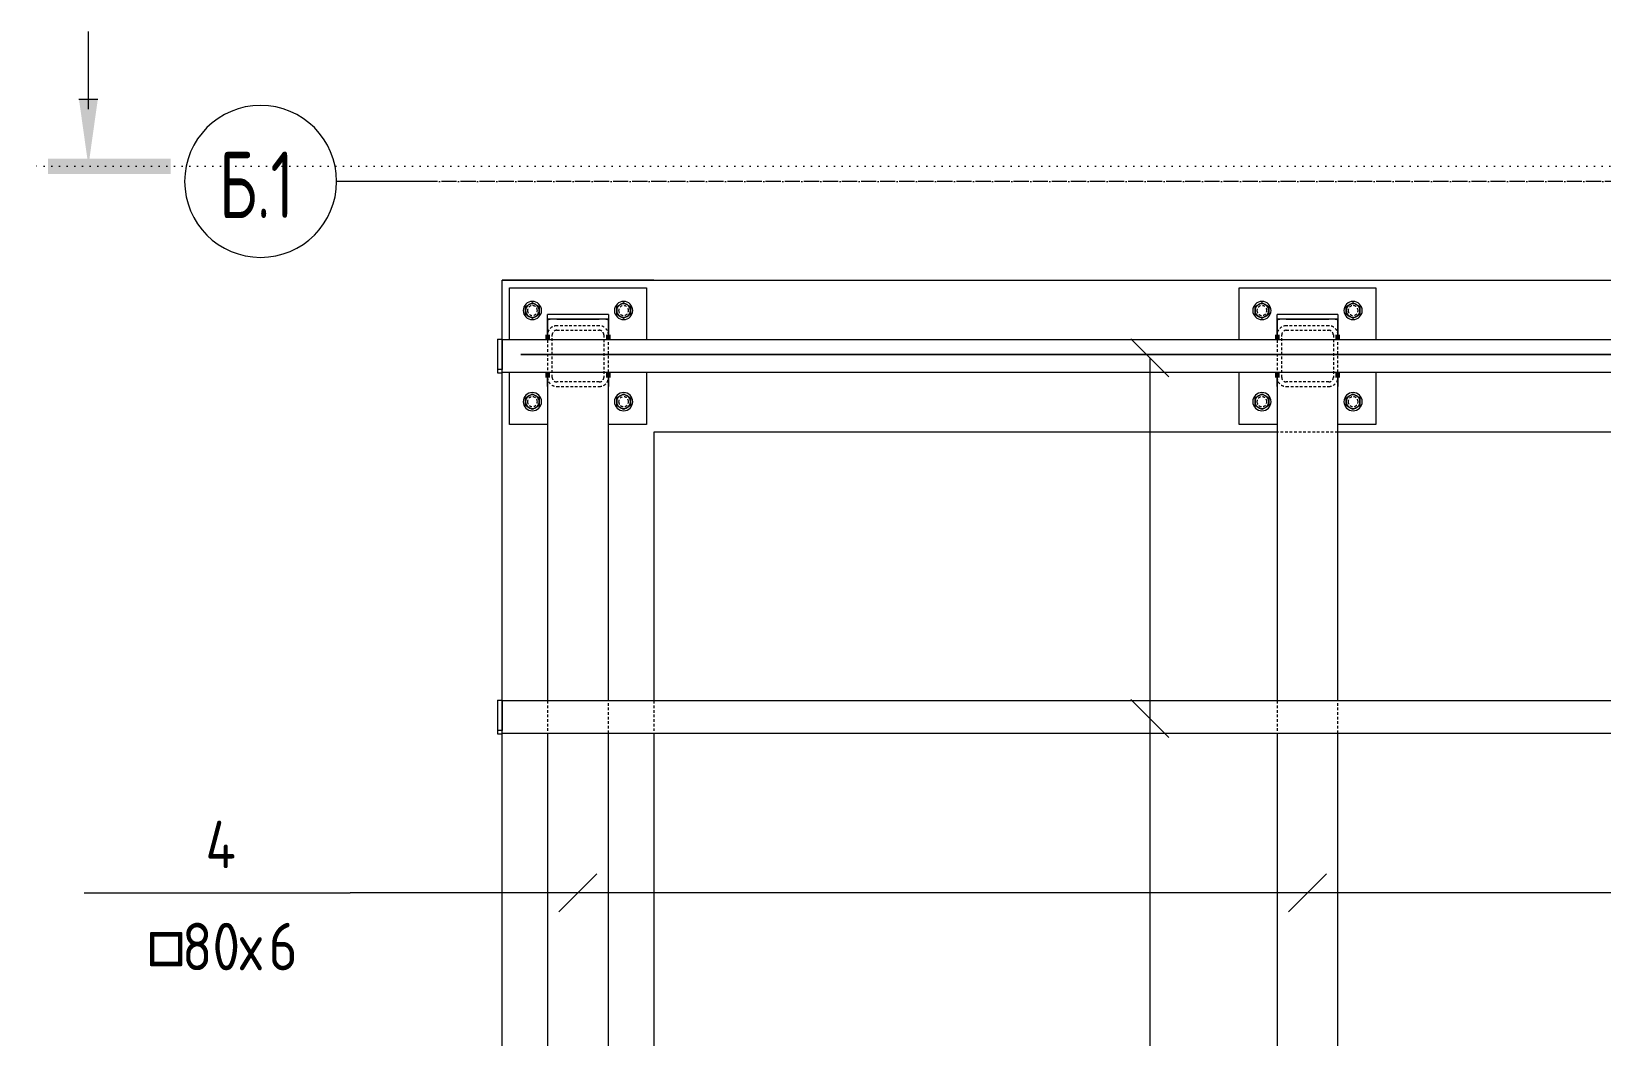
# Model space of a CAD drawing. Header units: millimetres. Extents: x 37710 to 88439, y -33428 to 33849.
# Drawn here: x 47053 to 49119, y 32269 to 33592 of the extents above; entities that cross this region are included whole.
import ezdxf

# ---------------------------------------------------------------- set-up
doc = ezdxf.new("R2010")
doc.units = ezdxf.units.MM
for name, pattern in [('01 Штриховая _4 мм_', [6, 3.5, -2.5]), ('02 Штрихпунктирная _20 мм_', [25, 20, -2.5, 0, -2.5]), ('04 Пунктир 10мм', [10, 0, -10])]:
    doc.linetypes.add(name, pattern=pattern)
for name, color, linetype, lineweight in [('AA_Dim', 7, 'Continuous', 9), ('AA_Dim-25', 7, 'Continuous', 9), ('AA_Razrez', 7, 'Continuous', 9), ('AA_Vinoska', 7, 'Continuous', 9), ('AF_Balki', 7, 'Continuous', 20), ('AF_Stena', 7, 'Continuous', 60), ('AF_Stena_Опалубка', 253, 'Continuous', 20), ('KR_Colonna_KG', 7, 'Continuous', 20), ('KR_Detal', 7, 'Continuous', 20), ('KR_Fundament', 7, 'Continuous', 20), ('Оси', 7, 'Continuous', 9)]:
    doc.layers.add(name, color=color, linetype=linetype, lineweight=lineweight)
doc.styles.add('ISOCPEUR', font='isocpeur.ttf', dxfattribs={"width": 0.7, "height": 87.5})
doc.styles.add('ISOCPEUR_1', font='isocpeur.ttf', dxfattribs={"width": 0.9, "height": 62.5})
doc.styles.add('ISOCPEUR_2', font='isocpeur.ttf', dxfattribs={"width": 0.85, "height": 62.5})
doc.styles.add('ISOCPEUR_3', font='isocpeur.ttf', dxfattribs={"width": 0.85, "height": 62.5})
doc.dimstyles.new('05_Округл_5мм__прозр_', dxfattribs={"dimscale": 304.8, "dimtxt": 62.248823, "dimasz": 0.139436, "dimexe": 0.123031, "dimexo": 0.082021, "dimgap": 0.008202, "dimtad": 1, "dimdec": 0, "dimrnd": 5, "dimdsep": 46, "dimtxsty": 'ISOCPEUR_1', "dimblk1": 'OBLIQUE', "dimblk2": 'OBLIQUE', "dimsah": 1, "dimcen": 0.09, "dimdle": 0.123031, "dimazin": 0, "dimtfac": 1, "dimtdec": 4, "dimtix": 1, "dimtmove": 0, "dimatfit": 3, "dimfxl": 1, "dimtvp": 1, "dimtolj": 1, "dimtzin": 0, "dimlwd": 18, "dimlwe": 18, "dimarcsym": 2})

# ---------------------------------------------------------------- blocks, each defined once
blk = doc.blocks.new('354_Прокат Лист _НесКаркас_РабПлоск_ - 354_Прокат Лист _НесКаркас_РабПлоск_-V8-Покрытие_КМ')
at = {"layer": 'AF_Balki'}
for p, q in [((-40, 21.1), (-40, 90)), ((-40, 90), (140, 90)), ((140, 90), (140, 21.1)), ((-40, -90), (-40, -21.2)), ((140, -21.2), (140, -90)), ((10, -90), (-40, -90)), ((140, -90), (90, -90))]:
    blk.add_line(p, q, dxfattribs=at)
blk = doc.blocks.new('354_Анкер клиновой _СоедНесК_РабПлоск_ - M12x120_20-3789180-Покрытие_КМ')
at = {"layer": 'KR_Detal'}
for start, end in [(120, 180), (90, 120), (60, 90), (360, 60), (180, 240), (240, 270), (270, 300), (300, 360)]:
    blk.add_arc((0, 0), 9, start, end, dxfattribs=at)
for points in [[(-9, 5.2), (-8.3, 5.6), (-6.8, 6.5), (-5.3, 7.3), (-4.5, 7.8)], [(-9, 0), (-9, 0.9), (-9, 2.7), (-9, 4.4), (-9, 5.2)], [(-4.5, 7.8), (-3.7, 8.2), (-2.2, 9.1), (-0.7, 10), (0, 10.4)], [(0, 10.4), (0.7, 10), (2.2, 9.1), (3.7, 8.2), (4.5, 7.8)], [(4.5, 7.8), (5.3, 7.3), (6.8, 6.5), (8.3, 5.6), (9, 5.2)], [(9, 5.2), (9, 4.4), (9, 2.7), (9, 0.9), (9, 0)], [(-9, -5.2), (-9, -4.4), (-9, -2.7), (-9, -0.9), (-9, 0)], [(-4.5, -7.8), (-5.3, -7.3), (-6.8, -6.5), (-8.3, -5.6), (-9, -5.2)], [(0, -10.4), (-0.7, -10), (-2.2, -9.1), (-3.7, -8.2), (-4.5, -7.8)], [(4.5, -7.8), (3.7, -8.2), (2.2, -9.1), (0.7, -10), (0, -10.4)], [(9, -5.2), (8.3, -5.6), (6.8, -6.5), (5.3, -7.3), (4.5, -7.8)], [(9, 0), (9, -0.9), (9, -2.7), (9, -4.4), (9, -5.2)]]:
    blk.add_open_spline(points, degree=3, dxfattribs=at)
blk = doc.blocks.new('354_Прокат Лист _НесКаркас_РабПлоск_ - 354_Прокат Лист _НесКаркас_РабПлоск_-V9-Покрытие_КМ')
at = {"layer": 'AF_Balki'}
for p, q in [((-40, 21.1), (-40, 90)), ((-40, 90), (140, 90)), ((140, 90), (140, 21.1)), ((-40, -90), (-40, -21.2)), ((140, -21.2), (140, -90)), ((10, -90), (-40, -90)), ((140, -90), (90, -90))]:
    blk.add_line(p, q, dxfattribs=at)
blk = doc.blocks.new('354_Прокат Лист _НесКаркас_РабПлоск_ - 354_Прокат Лист _НесКаркас_РабПлоск_-3830724-Покрытие_КМ')
at = {"layer": 'AF_Balki'}
for p, q in [((10, 21.2), (10, 40)), ((90, 40), (90, 21.2)), ((10, -40), (10, -21.1)), ((90, -21.1), (90, -40))]:
    blk.add_line(p, q, dxfattribs=at)
blk = doc.blocks.new('354_Прокат Лист _НесКаркас_РабПлоск_ - 354_Прокат Лист _НесКаркас_РабПлоск_-V10-Покрытие_КМ')
at = {"layer": 'AF_Balki'}
for p, q in [((10, 21.2), (10, 40)), ((90, 40), (90, 21.2)), ((10, -40), (10, -21.1)), ((90, -21.1), (90, -40))]:
    blk.add_line(p, q, dxfattribs=at)
blk = doc.blocks.new('354_Прокат Лист _НесКаркас_РабПлоск_ - 354_Прокат Лист _НесКаркас_РабПлоск_-V18-Покрытие_КМ')
at = {"layer": 'AF_Balki'}
for p, q in [((38474.1, 31762.1), (38480.1, 31762.1)), ((38474.1, 31762.1), (38474.1, 31722.3)), ((38480.1, 31762.1), (38480.1, 31722.3)), ((38480.1, 31722.3), (38474.1, 31722.3)), ((38474.1, 31722.3), (38474.1, 31717.9)), ((38474.1, 31717.9), (38480.1, 31717.9)), ((38480.1, 31717.9), (38480.1, 31722.3))]:
    blk.add_line(p, q, dxfattribs=at)
blk = doc.blocks.new('354_Прокат Лист _НесКаркас_РабПлоск_ - 354_Прокат Лист _НесКаркас_РабПлоск_-V20-Покрытие_КМ')
at = {"layer": 'AF_Balki'}
for p, q in [((42500.1, 33213.7), (42500.1, 33219.7)), ((42580.1, 33219.7), (42500.1, 33219.7)), ((42500.1, 33205), (42500.1, 33213.7)), ((42580.1, 33213.7), (42500.1, 33213.7)), ((42580.1, 33219.7), (42580.1, 33213.7)), ((42580.1, 33213.7), (42580.1, 33205))]:
    blk.add_line(p, q, dxfattribs=at)
blk = doc.blocks.new('354_Шайба_ГОСТ 11371-78_СоедНесК_РабПлоск_ - Шайба_ГОСТ 11371-78-V22-Покрытие_КМ')
at = {"layer": 'KR_Detal'}
for start, end in [(0, 180), (180, 0)]:
    blk.add_arc((0, 0), 12, start, end, dxfattribs=at)
at = {"layer": 'KR_Detal', "linetype": '01 Штриховая _4 мм_', "lineweight": 9}
for start, end in [(0, 180), (180, 360)]:
    blk.add_arc((0, 0), 6.5, start, end, dxfattribs=at)
blk = doc.blocks.new('253_Профиль гнутый сварной квадратный _НесКаркас_Балка_ - 80х6-3860701-Покрытие_КМ')
at = {"layer": 'AF_Balki'}
for p, q in [((39500.1, 33212.4), (39500.1, 33186.1)), ((39512.1, 33213.7), (39568.1, 33213.7)), ((39580.1, 33186.1), (39580.1, 33212.4)), ((39500.1, 33143.8), (39500.1, 32711.1)), ((39580.1, 32711.1), (39580.1, 33143.8)), ((39500.1, 32668.8), (39500.1, 32236.1)), ((39580.1, 32236.1), (39580.1, 32668.8)), ((39500.1, 32193.8), (39500.1, 31761.1)), ((39580.1, 31761.1), (39580.1, 32193.8)), ((39500.1, 31718.8), (39500.1, 31595)), ((39580.1, 31595), (39580.1, 31718.8))]:
    blk.add_line(p, q, dxfattribs=at)
at = {"layer": 'AF_Balki', "linetype": '01 Штриховая _4 мм_', "lineweight": 9}
for p, q in [((39500.1, 33186.1), (39500.1, 33143.9)), ((39580.1, 33143.9), (39580.1, 33186.1)), ((39500.1, 32711.1), (39500.1, 32668.9)), ((39580.1, 32668.9), (39580.1, 32711.1)), ((39500.1, 32236.1), (39500.1, 32193.9)), ((39580.1, 32193.9), (39580.1, 32236.1)), ((39500.1, 31761.1), (39500.1, 31718.9)), ((39580.1, 31718.9), (39580.1, 31761.1)), ((39500.1, 31595), (39500.1, 31448.1)), ((39580.1, 31448.1), (39580.1, 31595)), ((39568.1, 31449.4), (39512.1, 31449.4)), ((39500.1, 31448.1), (39500.1, 31441.9)), ((39506.1, 31441.9), (39506.1, 31448.1)), ((39512.1, 31448.7), (39568.1, 31448.7)), ((39568.1, 31441.3), (39512.1, 31441.3)), ((39512.1, 31440.6), (39568.1, 31440.6)), ((39574.1, 31448.1), (39574.1, 31441.9)), ((39580.1, 31441.9), (39580.1, 31448.1))]:
    blk.add_line(p, q, dxfattribs=at)
at = {"layer": 'AF_Balki'}
for centre, start_param, end_param in [((39512.1, 33212.4), 1.570796, 3.141593), ((39568.1, 33212.4), 0, 1.570796)]:
    blk.add_ellipse(centre, major_axis=(12, 0), ratio=0.109231, start_param=start_param, end_param=end_param, dxfattribs=at)
at = {"layer": 'AF_Balki', "linetype": '01 Штриховая _4 мм_', "lineweight": 9}
for centre, major_axis, start_param, end_param in [((39512.1, 31448.1), (12, 0), 1.570796, 3.141593), ((39568.1, 31448.1), (12, 0), 0, 1.570796), ((39512.1, 31441.9), (12, 0), 3.141593, 4.712389), ((39512.1, 31448.1), (6, 0), 1.570796, 3.141593), ((39512.1, 31441.9), (-6, 0), 0, 1.570796), ((39568.1, 31448.1), (6, 0), 0, 1.570796), ((39568.1, 31441.9), (-12, 0), 1.570796, 3.141593), ((39568.1, 31441.9), (6, 0), 4.712389, 6.283185)]:
    blk.add_ellipse(centre, major_axis=major_axis, ratio=0.109231, start_param=start_param, end_param=end_param, dxfattribs=at)
blk = doc.blocks.new('253_Профиль гнутый сварной квадратный _НесКаркас_Балка_ - 80х6-3860702-Покрытие_КМ')
at = {"layer": 'AF_Balki'}
for p, q in [((38540.1, 33212.4), (38540.1, 33186.1)), ((38552.1, 33213.7), (38608.1, 33213.7)), ((38620.1, 33186.1), (38620.1, 33212.4)), ((38540.1, 33143.8), (38540.1, 32711.1)), ((38620.1, 32711.1), (38620.1, 33143.8)), ((38540.1, 32668.8), (38540.1, 32236.1)), ((38620.1, 32236.1), (38620.1, 32668.8)), ((38540.1, 32193.8), (38540.1, 31761.1)), ((38620.1, 31761.1), (38620.1, 32193.8)), ((38540.1, 31718.8), (38540.1, 31595)), ((38620.1, 31595), (38620.1, 31718.8))]:
    blk.add_line(p, q, dxfattribs=at)
at = {"layer": 'AF_Balki', "linetype": '01 Штриховая _4 мм_', "lineweight": 9}
for p, q in [((38540.1, 33186.1), (38540.1, 33143.9)), ((38620.1, 33143.9), (38620.1, 33186.1)), ((38540.1, 32711.1), (38540.1, 32668.9)), ((38620.1, 32668.9), (38620.1, 32711.1)), ((38540.1, 32236.1), (38540.1, 32193.9)), ((38620.1, 32193.9), (38620.1, 32236.1)), ((38540.1, 31761.1), (38540.1, 31718.9)), ((38620.1, 31718.9), (38620.1, 31761.1)), ((38540.1, 31595), (38540.1, 31448.1)), ((38620.1, 31448.1), (38620.1, 31595)), ((38608.1, 31449.4), (38552.1, 31449.4)), ((38540.1, 31448.1), (38540.1, 31441.9)), ((38546.1, 31441.9), (38546.1, 31448.1)), ((38552.1, 31448.7), (38608.1, 31448.7)), ((38608.1, 31441.3), (38552.1, 31441.3)), ((38552.1, 31440.6), (38608.1, 31440.6)), ((38614.1, 31448.1), (38614.1, 31441.9)), ((38620.1, 31441.9), (38620.1, 31448.1))]:
    blk.add_line(p, q, dxfattribs=at)
at = {"layer": 'AF_Balki'}
for centre, start_param, end_param in [((38552.1, 33212.4), 1.570796, 3.141593), ((38608.1, 33212.4), 0, 1.570796)]:
    blk.add_ellipse(centre, major_axis=(12, 0), ratio=0.109231, start_param=start_param, end_param=end_param, dxfattribs=at)
at = {"layer": 'AF_Balki', "linetype": '01 Штриховая _4 мм_', "lineweight": 9}
for centre, major_axis, start_param, end_param in [((38552.1, 31448.1), (12, 0), 1.570796, 3.141593), ((38608.1, 31448.1), (12, 0), 0, 1.570796), ((38552.1, 31441.9), (12, 0), 3.141593, 4.712389), ((38552.1, 31448.1), (6, 0), 1.570796, 3.141593), ((38552.1, 31441.9), (-6, 0), 0, 1.570796), ((38608.1, 31448.1), (6, 0), 0, 1.570796), ((38608.1, 31441.9), (-12, 0), 1.570796, 3.141593), ((38608.1, 31441.9), (6, 0), 4.712389, 6.283185)]:
    blk.add_ellipse(centre, major_axis=major_axis, ratio=0.109231, start_param=start_param, end_param=end_param, dxfattribs=at)
blk = doc.blocks.new('Ось сетки - d_4мм-2765513-Покрытие_КМ')
at = {"layer": 'Оси'}
for start, end in [(360, 180), (360, 180), (180, 360), (180, 360)]:
    blk.add_arc((0, 0), 4, start, end, dxfattribs=at)
blk = doc.blocks.new('043_М_Балки_Полка - Позиция_Наименование_дп14 _засечки_-3817503-Покрытие_КМ')
at = {"layer": 'AA_Vinoska'}
blk.add_line((-7, 0), (7, 0), dxfattribs=at)
blk = doc.blocks.new('DIMBLOCK28-Покрытие_КМ')
at = {"layer": 'AA_Dim-25', "lineweight": 30}
for p, q in [((54222.2, 33167.2), (54201, 33188.4)), ((54222.2, 33167.2), (54243.5, 33145.9)), ((54222.2, 32643), (54201, 32664.2)), ((54222.2, 32643), (54243.5, 32621.7))]:
    blk.add_line(p, q, dxfattribs=at)
at = {"layer": 'AA_Dim-25', "lineweight": 18}
for p, q in [((47697.3, 33167.2), (54259.7, 33167.2)), ((54222.2, 33167.2), (47697.3, 33167.2)), ((54222.2, 32643), (54222.2, 33167.2)), ((53436.6, 32643), (54259.7, 32643)), ((54222.2, 32643), (53436.6, 32643))]:
    blk.add_line(p, q, dxfattribs=at)
at = {"layer": 'AA_Dim-25', "color": 0, "lineweight": 18, "insert": (54138.1, 32845.8), "char_height": 62.5, "width": 142.215, "attachment_point": 1, "rotation": 90, "line_spacing_factor": 1.149209, "style": 'ISOCPEUR_1'}
blk.add_mtext('525', dxfattribs=at)
blk = doc.blocks.new('_Oblique')
at = {"color": 0, "linetype": 'ByBlock', "lineweight": -2}
blk.add_line((-0.5, -0.5), (0.5, 0.5), dxfattribs=at)
blk = doc.blocks.new('DIMBLOCK29-Покрытие_КМ')
at = {"layer": 'AA_Dim-25', "lineweight": 30}
for p, q in [((54222.2, 33395), (54201, 33416.2)), ((54222.2, 33395), (54243.5, 33373.7)), ((54222.2, 33167.2), (54201, 33188.4)), ((54222.2, 33167.2), (54243.5, 33145.9))]:
    blk.add_line(p, q, dxfattribs=at)
at = {"layer": 'AA_Dim-25', "lineweight": 18}
for p, q in [((54222.2, 33167.2), (54222.2, 33432.5)), ((54217.2, 33395), (54259.7, 33395)), ((54222.2, 33395), (54217.2, 33395)), ((47697.3, 33167.2), (54259.7, 33167.2)), ((54222.2, 33167.2), (47697.3, 33167.2))]:
    blk.add_line(p, q, dxfattribs=at)
at = {"layer": 'AA_Dim-25', "color": 0, "lineweight": 18, "insert": (54138.1, 33221.8), "char_height": 62.5, "width": 142.215, "attachment_point": 1, "rotation": 90, "line_spacing_factor": 1.149209, "style": 'ISOCPEUR_1'}
blk.add_mtext('230', dxfattribs=at)
blk = doc.blocks.new('Разрез - Номер узла_ сзади-394133-Покрытие_КМ')
at = {"layer": 'AA_Razrez'}
for points in [[(7.329, 0.404), (7.329, -0.394), (0.873, -0.394), (0.873, 0.404)], [(3.497, -3.533), (2.503, -3.533), (3, 0)]]:
    blk.add_hatch(color=256, dxfattribs=at).paths.add_polyline_path(points)
for p, q in [((3, -3), (3, -7.096)), ((2.503, -3.533), (3.497, -3.533))]:
    blk.add_line(p, q, dxfattribs=at)

msp = doc.modelspace()

# ---------------------------------------------------------------- linework, layer by layer
at = {"layer": 'AA_Razrez', "linetype": '04 Пунктир 10мм'}
msp.add_line((54452.8183, 33415), (47053.0379, 33415), dxfattribs=at)
at = {"layer": 'AA_Vinoska'}
for p, q in [((48524.6964, 33162.9354), (48499.6964, 33187.9354)), ((48524.6964, 33162.9354), (48549.6964, 33137.9354)), ((48524.6964, 33162.9354), (48524.6964, 30556.7053)), ((48525.0432, 32687.9354), (48500.0432, 32712.9354)), ((48525.0432, 32687.9354), (48550.0432, 32662.9354)), ((48525.0432, 32687.9354), (48525.0432, 30556.7053)), ((47772.3254, 32458.4277), (47797.3254, 32483.4277)), ((48732.3254, 32458.4277), (48757.3254, 32483.4277)), ((52468.5615, 32458.4277), (47472.3535, 32458.4277)), ((51732.3254, 32458.4277), (47472.3535, 32458.4277)), ((50732.3254, 32458.4277), (47472.3535, 32458.4277)), ((49732.3254, 32458.4277), (47472.3535, 32458.4277)), ((48732.3254, 32458.4277), (47472.3535, 32458.4277)), ((47772.3254, 32458.4277), (47472.3535, 32458.4277)), ((47772.3254, 32458.4277), (47747.3254, 32433.4277)), ((48732.3254, 32458.4277), (48707.3254, 32433.4277))]:
    msp.add_line(p, q, dxfattribs=at)
at = {"layer": 'AF_Balki'}
for p, q in [((51827.3254, 33186.2388), (47672.3254, 33186.2388)), ((47672.3254, 33179.1125), (47672.3254, 33186.1461)), ((47672.3254, 33155.2561), (47672.3254, 33179.1125)), ((47672.3254, 33146.4302), (47672.3254, 33155.2561)), ((47672.3254, 33143.8091), (47672.3254, 33146.4302)), ((47672.3254, 33143.7612), (51827.3254, 33143.7612)), ((51827.3254, 32711.2388), (47672.3254, 32711.2388)), ((47672.3254, 32704.1125), (47672.3254, 32711.1461)), ((47672.3254, 32680.2561), (47672.3254, 32704.1125)), ((47672.3254, 32671.4302), (47672.3254, 32680.2561)), ((47672.3254, 32668.8091), (47672.3254, 32671.4302)), ((47672.3254, 32668.7612), (51827.3254, 32668.7612))]:
    msp.add_line(p, q, dxfattribs=at)
at = {"layer": 'AF_Stena', "linetype": '01 Штриховая _4 мм_', "lineweight": 20}
for p, q in [((48772.2416, 33065), (48692.375, 33065)), ((47872.3254, 32711.0684), (47872.3254, 32668.8587))]:
    msp.add_line(p, q, dxfattribs=at)
at = {"layer": 'AF_Stena_Опалубка'}
for p, q in [((47672.3254, 31615), (47672.3254, 33265)), ((47872.3254, 33265), (47672.3254, 33265)), ((47872.3254, 33265), (53832.3254, 33265)), ((47872.3254, 33065), (47872.3254, 32711.118)), ((48692.3254, 33065), (47872.3254, 33065)), ((49692.3254, 33065), (48772.2913, 33065)), ((47872.3254, 32668.8091), (47872.3254, 32236.118))]:
    msp.add_line(p, q, dxfattribs=at)
at = {"layer": 'KR_Colonna_KG', "lineweight": 60}
for p, q in [((47732.3254, 33193), (47732.3254, 33186.1377)), ((47812.3254, 33186.1264), (47812.3254, 33193)), ((48692.3254, 33193), (48692.3254, 33186.1461)), ((48772.3254, 33186.1461), (48772.3254, 33193)), ((47732.3254, 33143.8091), (47732.3254, 33137)), ((47812.3254, 33137), (47812.3254, 33143.8091)), ((48692.3254, 33143.8091), (48692.3254, 33137)), ((48772.3254, 33137), (48772.3254, 33143.8091))]:
    msp.add_line(p, q, dxfattribs=at)
at = {"layer": 'KR_Colonna_KG', "linetype": '01 Штриховая _4 мм_', "lineweight": 9}
for p, q in [((47732.3254, 33186.0881), (47732.3254, 33143.8587)), ((47738.3254, 33137), (47738.3254, 33193)), ((47800.3254, 33205), (47744.3254, 33205)), ((47744.3254, 33199), (47800.3254, 33199)), ((47806.3254, 33193), (47806.3254, 33137)), ((47812.3254, 33143.8587), (47812.3254, 33186.0768)), ((48692.3254, 33186.0965), (48692.3254, 33143.8587)), ((48698.3254, 33137), (48698.3254, 33193)), ((48760.3254, 33205), (48704.3254, 33205)), ((48704.3254, 33199), (48760.3254, 33199)), ((48766.3254, 33193), (48766.3254, 33137)), ((48772.3254, 33143.8587), (48772.3254, 33186.0965)), ((47800.3254, 33131), (47744.3254, 33131)), ((47744.3254, 33125), (47800.3254, 33125)), ((48760.3254, 33131), (48704.3254, 33131)), ((48704.3254, 33125), (48760.3254, 33125))]:
    msp.add_line(p, q, dxfattribs=at)
for centre, radius, start, end in [((47744.3254, 33193), 12, 90, 180), ((47744.3254, 33193), 6, 90, 180), ((47800.3254, 33193), 12, 0, 90), ((47800.3254, 33193), 6, 0, 90), ((48704.3254, 33193), 12, 90, 180), ((48704.3254, 33193), 6, 90, 180), ((48760.3254, 33193), 12, 0, 90), ((48760.3254, 33193), 6, 0, 90), ((47744.3254, 33137), 12, 180, 270), ((47744.3254, 33137), 6, 180, 270), ((47800.3254, 33137), 12, 270, 0), ((47800.3254, 33137), 6, 270, 0), ((48704.3254, 33137), 12, 180, 270), ((48704.3254, 33137), 6, 180, 270), ((48760.3254, 33137), 12, 270, 0), ((48760.3254, 33137), 6, 270, 0)]:
    msp.add_arc(centre, radius, start, end, dxfattribs=at)
at = {"layer": 'KR_Fundament'}
for p, q in [((47672.3254, 31615), (47672.3254, 33265)), ((47672.3254, 33265), (53832.3254, 33265))]:
    msp.add_line(p, q, dxfattribs=at)
at = {"layer": 'Оси'}
msp.add_line((47579.7038, 33395), (47454.7038, 33395), dxfattribs=at)
at = {"layer": 'Оси', "linetype": '02 Штрихпунктирная _20 мм_'}
msp.add_line((54188.7819, 33395), (47579.7038, 33395), dxfattribs=at)

# ---------------------------------------------------------------- block references
at = {"layer": 'AA_Razrez', "extrusion": (0, 0, -1), "xscale": 24.99999999999999, "yscale": 24.99999999999999, "zscale": 24.99999999999999, "rotation": 180}
msp.add_blockref('Разрез - Номер узла_ сзади-394133-Покрытие_КМ', (-47053.0379, 33415), dxfattribs=at)
at = {"layer": 'AA_Vinoska', "xscale": 24.99999999999999, "yscale": 24.99999999999999, "zscale": 24.99999999999999}
msp.add_blockref('043_М_Балки_Полка - Позиция_Наименование_дп14 _засечки_-3817503-Покрытие_КМ', (47297.3535, 32458.4277), dxfattribs=at)
at = {"layer": 'AF_Balki'}
for name, p in [('354_Прокат Лист _НесКаркас_РабПлоск_ - 354_Прокат Лист _НесКаркас_РабПлоск_-V9-Покрытие_КМ', (47722.3254, 33165)), ('354_Прокат Лист _НесКаркас_РабПлоск_ - 354_Прокат Лист _НесКаркас_РабПлоск_-V8-Покрытие_КМ', (48682.3254, 33165)), ('354_Прокат Лист _НесКаркас_РабПлоск_ - 354_Прокат Лист _НесКаркас_РабПлоск_-V20-Покрытие_КМ', (5232.2638, 0)), ('354_Прокат Лист _НесКаркас_РабПлоск_ - 354_Прокат Лист _НесКаркас_РабПлоск_-V20-Покрытие_КМ', (6192.2638, 0)), ('354_Прокат Лист _НесКаркас_РабПлоск_ - 354_Прокат Лист _НесКаркас_РабПлоск_-V18-Покрытие_КМ', (9192.2638, 1425)), ('354_Прокат Лист _НесКаркас_РабПлоск_ - 354_Прокат Лист _НесКаркас_РабПлоск_-V18-Покрытие_КМ', (9192.2638, 950))]:
    msp.add_blockref(name, p, dxfattribs=at)
at = {"layer": 'AF_Balki', "linetype": '01 Штриховая _4 мм_', "lineweight": 9}
for name in ['253_Профиль гнутый сварной квадратный _НесКаркас_Балка_ - 80х6-3860702-Покрытие_КМ', '253_Профиль гнутый сварной квадратный _НесКаркас_Балка_ - 80х6-3860701-Покрытие_КМ']:
    msp.add_blockref(name, (9192.2638, 0), dxfattribs=at)
at = {"layer": 'AF_Balki', "rotation": 180}
for name, p in [('354_Прокат Лист _НесКаркас_РабПлоск_ - 354_Прокат Лист _НесКаркас_РабПлоск_-V10-Покрытие_КМ', (47822.3254, 33165)), ('354_Прокат Лист _НесКаркас_РабПлоск_ - 354_Прокат Лист _НесКаркас_РабПлоск_-3830724-Покрытие_КМ', (48782.3254, 33165))]:
    msp.add_blockref(name, p, dxfattribs=at)
at = {"layer": 'KR_Detal', "linetype": '01 Штриховая _4 мм_', "lineweight": 9}
for p in [(47712.3254, 33225), (47832.3254, 33225), (48672.3254, 33225), (48792.3254, 33225), (47712.3254, 33105), (47832.3254, 33105), (48672.3254, 33105), (48792.3254, 33105)]:
    msp.add_blockref('354_Шайба_ГОСТ 11371-78_СоедНесК_РабПлоск_ - Шайба_ГОСТ 11371-78-V22-Покрытие_КМ', p, dxfattribs=at)
at = {"layer": 'KR_Detal'}
for p in [(47712.3254, 33225), (47832.3254, 33225), (48672.3254, 33225), (48792.3254, 33225), (47712.3254, 33105), (47832.3254, 33105), (48672.3254, 33105), (48792.3254, 33105)]:
    msp.add_blockref('354_Анкер клиновой _СоедНесК_РабПлоск_ - M12x120_20-3789180-Покрытие_КМ', p, dxfattribs=at)
at = {"layer": 'Оси', "xscale": 24.99999999999999, "yscale": 24.99999999999999, "zscale": 24.99999999999999, "rotation": 89.99999999999982}
msp.add_blockref('Ось сетки - d_4мм-2765513-Покрытие_КМ', (47354.7038, 33395), dxfattribs=at)

# ---------------------------------------------------------------- texts
at = {"layer": 'AA_Vinoska', "char_height": 62.5, "attachment_point": 1}
for s, insert, width, style in [('\\fISOCPEUR|b0|i0|c204|p34|;\\W.85;4', (47282.1061, 32553.362), 51.107578, 'ISOCPEUR_2'), ('\\fISOCPEUR|b0|i0|c130|p34|;\\W.85;□', (47203.3749, 32419.0879), 57.921922, 'ISOCPEUR_3'), ('80', (47251.1652, 32419.0879), 91.993641, 'ISOCPEUR_2'), ('\\fISOCPEUR|b0|i0|c204|p34|;\\W.85;х', (47327.0676, 32419.0879), 45.99682, 'ISOCPEUR_2'), ('\\fISOCPEUR|b0|i0|c204|p34|;\\W.85;6', (47365.0188, 32419.0879), 45.99682, 'ISOCPEUR_2')]:
    msp.add_mtext(s, dxfattribs=dict(at, insert=insert, width=width, style=style))
at = {"layer": 'Оси', "char_height": 87.5, "width": 60.326984, "attachment_point": 1, "style": 'ISOCPEUR'}
for s, insert in [('\\fISOCPEUR|b0|i0|c204|p34|;\\W.7;Б', (47299.897, 33434.2595)), ('.1', (47349.6717, 33434.2595))]:
    msp.add_mtext(s, dxfattribs=dict(at, insert=insert))

# ---------------------------------------------------------------- dimensions: what is measured, and where the dimension line sits
at = {"layer": 'AA_Dim', "lineweight": 18}
for base, p1, p2, override, picture, middle in [((54222.2389, 33395), (47672.3254, 33167.1843), (54192.1868, 33395), {"dimpost": '<>', "dimfxl": 6523.840326}, 'DIMBLOCK29-Покрытие_КМ', (54188.4889, 33281.0921)), ((54222.2389, 33167.1843), (53411.6445, 32642.9965), (47672.3254, 33167.1843), {"dimpost": '<>', "dimfxl": 5763.207081}, 'DIMBLOCK28-Покрытие_КМ', (54188.4889, 32905.0904))]:
    dim = msp.add_linear_dim(base=base, p1=p1, p2=p2, angle=90, dimstyle='05_Округл_5мм__прозр_', override=override, dxfattribs=at)
    dim.commit()
    dim.dimension.update_dxf_attribs({"geometry": picture, "text_midpoint": middle})

doc.saveas('drawing.dxf')
